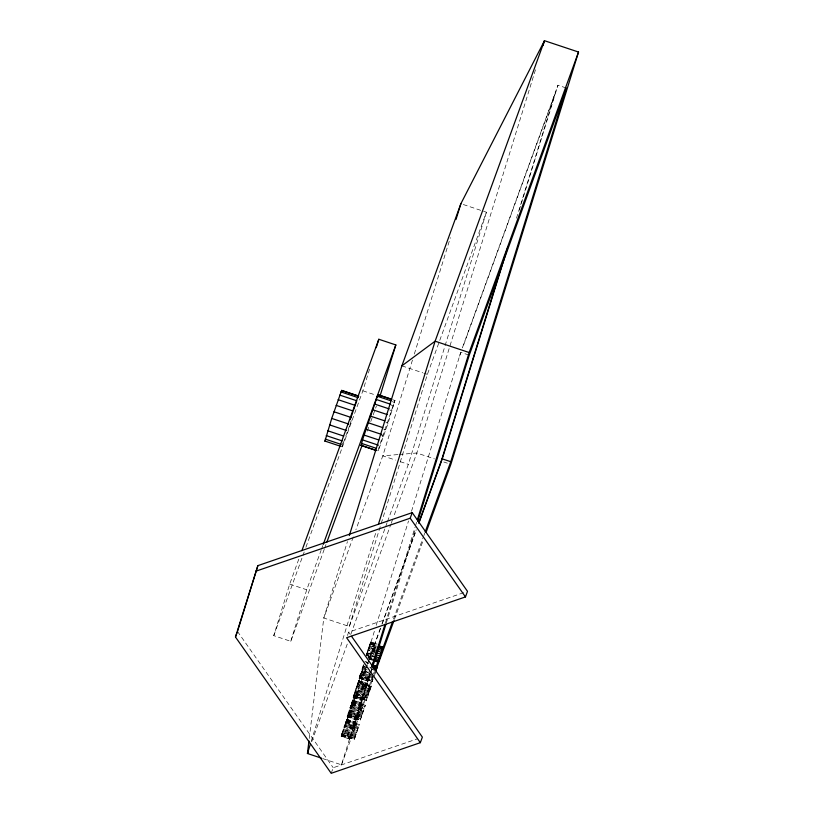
<?xml version="1.0" encoding="UTF-8"?>
<svg xmlns="http://www.w3.org/2000/svg" width="814" height="814" viewBox="0 0 814 814"><rect width="100%" height="100%" fill="white"/><g stroke="black" fill="none" stroke-linecap="round" stroke-linejoin="round"><path stroke-width="0.61" stroke-dasharray="4.07 3.05" d="M309.259 738.43L323.789 617.989L347.436 541.615M344.017 727.217L346.876 719.271L355.382 722.11L349.705 739.092L341.188 736.253L341.87 733.923L354.639 738.166L354.314 739.438L341.626 734.788M358.058 728.774L345.289 724.521L346.52 720.339L359.279 724.592L354.314 739.438M364.011 708.506L351.241 704.252L352.411 701.129L365.262 705.27L362.759 712.148L350 707.895L352.757 700.071L361.365 702.777L359.279 709.676L355.687 719.759L347.171 716.931L347.853 714.59L360.622 718.843L360.297 720.105L347.537 715.852L348.25 713.298L361.009 717.551L360.622 718.843M358.567 727.156L345.808 722.903L346.876 719.271M360.297 720.105L364.947 706.532L352.177 702.279L352.411 701.129M370.909 686.67L358.14 682.417L358.486 681.694L371.255 685.937L370.512 687.728L357.743 683.485L358.842 680.616L367.358 683.455L364.53 692.561L361.67 700.437L353.164 697.598L355.342 690.506L368.101 694.759L366.28 700.783L353.52 696.53L354.232 693.976L367.002 698.229M363.441 711.294L350.681 707.04L352.859 699.948M358.486 681.694L357.773 684.248L370.533 688.502L366.28 700.783M359.147 678.276L359.829 675.935L372.588 680.189L372.263 681.45L373.524 678.215L360.765 673.961L359.147 678.276L367.653 681.104L369.78 675.417L370.523 673.239L362.006 670.4L364.011 664.224M372.354 681.338L359.503 677.207L360.215 674.643L372.985 678.896L372.588 680.189M370.533 688.502L370.93 687.209L358.16 682.956L358.842 680.616M349.705 739.092L369.963 673.351M375.539 647.527L369.739 645.594L370.451 643.04L376.261 644.973M375.03 649.145L369.23 647.222L370.818 641.971L377.197 644.088M355.687 719.759L361.365 702.777M361.67 700.437L367.358 683.455M367.653 681.104L370.472 671.998L361.965 669.159L361.233 671.377L369.739 674.216M364.947 706.532L365.262 705.27M370.93 687.209L371.255 685.937M341.799 446.683L343.274 441.28M379.192 446.723L378.174 451.149L388.115 423.127L394.943 400.335L379.528 445.563M354.639 738.166L359.279 724.592M324.237 549.348L290.771 641.32L273.748 635.642L289.703 584.106L298.84 559.025M305.911 547.262L362.861 390.801L369.546 369.23M290.771 641.32L306.725 589.774L321.072 550.366M412.454 360.083L382.804 455.85L355.901 529.761M414.336 354.019L450.366 237.657M311.202 741.361L376.16 531.573M353.296 536.914L323.789 617.989L349.318 626.495L380.85 524.664M381.227 523.453L427.391 374.359L486.406 212.22L460.877 203.714M387.505 521.581L408.333 464.346L486.406 212.22M535.47 69.8L416.809 453.001L393.376 517.389M373.077 675.152L353.541 728.805L345.034 725.976L363.878 665.14M366.819 655.616L374.755 630.005M376.21 625.284L408.526 520.95M411.518 511.284L460.734 352.32L469.251 355.158M322.7 758.577L341.483 764.824L369.648 673.88M385.419 622.944L415.079 527.146M415.455 525.936L416.585 522.293M353.541 728.805L370.451 674.216M370.828 673.005L372.324 668.152M386.223 623.27L415.527 528.642M516.473 218.223L554.731 94.658L462.576 347.863M519.261 210.175L557.956 85.226L565.404 87.709M366.198 655.321L366.717 653.693L373.677 656.013M358.028 683.546L357.265 685.866L370.024 690.119M350.04 709.055L352.045 702.869M350.519 736.161L355.382 722.11M361.009 717.551L362.759 712.148M368.101 694.759L368.752 692.816L355.983 688.491L354.558 692.816L363.075 695.655M371.255 671.021L371.937 668.915M359.239 708.475L350.732 705.636L350 707.814L349.257 710.032L357.773 712.871M353.256 727.797L344.749 724.969L344.007 727.146L343.274 729.364L351.79 732.193M344.057 728.388L344.79 726.169L353.296 728.998M350.01 424.399L351.485 419.953M366.565 655.239L367.989 650.996L376.506 653.917M361.965 669.24L362.698 666.992L365.893 668.05M355.983 688.573L356.715 686.314L365.232 689.153M374.735 673.493L375.376 671.591M374.125 676.475L375.417 672.639L373.097 671.865M368.752 692.816L370.512 687.728M349.633 425.508L341.921 446.866M363.39 664.997L362.617 667.338L366.097 668.498M368.498 679.059L359.992 676.231L361.365 672.232L371.805 675.712M362.515 698.392L354.009 695.553L355.382 691.554L368.142 695.807M356.532 717.714L348.026 714.875L349.389 710.876L362.159 715.13M366.229 656.084L366.748 654.639L373.707 656.959M347.171 716.931L348.789 712.616L361.558 716.869M346.52 720.339L345.258 723.585L358.028 727.838M341.188 736.253L342.806 731.939L355.576 736.192M273.748 635.642L302.442 556.817M302.869 555.626L304.171 552.045M321.51 549.165L322.812 545.584M324.674 548.158L325.976 544.576M367.277 431.115L369.017 426.333M370.757 421.55L376.404 406.033M349.318 626.495L387.067 522.771M347.436 635.51L348.646 632.173L465.099 592.175M311.782 741.564L347.802 642.592M350.844 634.248L390.771 524.552M391.208 523.351L392.938 518.589M462.474 347.558L557.956 85.226M459.534 356.227L460.836 352.645M346.245 722.069L368.844 659.961M369.281 658.77L381.451 625.325M381.888 624.135L416.229 529.782M345.034 725.976L367.165 665.16M367.602 663.97L368.905 660.388M369.342 659.198L380.626 628.194M382.356 623.422L416.208 530.423M331.196 773.3L333.221 767.734L417.602 738.756M373.504 673.961L374.379 671.57M393.467 619.108L423.422 536.833M423.85 535.643L424.725 533.251M341.483 764.824L372.731 678.978M394.434 619.352L423.077 540.659M370.818 641.971L369.719 644.83L376.679 647.15M353.164 697.598L354.772 693.294L367.541 697.537M341.544 735.184L342.287 733.394M370.451 643.04L370.116 643.762L375.915 645.695M359.595 677.095L359.849 676.485L372.608 680.728M347.537 715.852L347.873 715.13L360.643 719.383M397.914 454.578L382.804 455.85L395.563 460.103M399.175 454.477L416.809 453.001L434.422 458.872M401.862 365.852L422.751 372.812M423.911 373.199L427.391 374.359M392.796 399.776L395.065 400.529M362.861 390.801L375.346 394.963M392.328 401.678L394.597 402.431M391.32 405.168L393.589 405.932M389.825 410.022L392.094 410.775M385.846 422.364L388.115 423.127M383.618 429.029L385.887 429.792M381.44 435.419L383.709 436.182M443.813 461.996L447.334 463.166M400.213 461.65L408.333 464.346M289.703 584.106L306.725 589.774M370.716 642.093L377.096 644.22M370.726 642.419L376.037 644.189M370.421 642.795L376.801 644.922M370.37 643.152L376.17 645.085M370.38 643.426L376.831 645.543M376.353 646.143L369.963 644.016L369.2 646.275L375 648.209M370.136 644.301L375.936 646.235M375.753 647.802L369.373 645.675L368.6 648.015L375.559 650.335M377.92 649.582L369.414 646.754L368.63 649.063L375.6 651.383M375.071 649.786L368.691 647.659L367.948 649.918L374.918 652.238M377.238 651.688L368.732 648.86L367.256 653.255L373.636 655.382M376.465 652.675L367.948 649.837L367.216 652.055L375.722 654.894M374.277 654.171L367.307 651.851L366.534 654.161L375.04 657M367.348 652.899L374.308 655.219M367.633 655.596L372.954 657.366M367.358 655.708L372.008 657.254M368.07 656.725L372.334 658.15M368.132 657.386L372.771 658.933M368.101 657.61L372.354 659.025M368.152 657.926L372.792 659.472M369.047 658.638L372.527 659.798M369.057 658.923L372.537 660.083M368.966 659.035L372.446 660.195M364.825 661.294L366.961 662.006M365.801 662.097L367.928 662.81M366.565 662.83L368.691 663.542M369.77 667.124L371.896 667.836M370.177 667.928L372.497 668.701M363.431 666.076L365.557 666.788M366.727 667.704L363.248 666.544L362.647 668.386L367.287 669.932M371.367 669.25L374.847 670.41M362.739 668.182L365.934 669.25M367.806 672.262L362.006 670.329L361.274 672.578L369.78 675.417M372.934 675.05L361.324 671.184L360.551 673.493L369.057 676.322M373.494 677.279L360.724 673.025L359.961 675.345L373.005 679.67M360.582 674.562L369.098 677.401M359.513 676.831L372.344 681.064M359.534 677.452L368.05 680.28M359.239 677.828L367.745 680.657M359.249 678.143L367.755 680.982M358.74 680.748L367.256 683.587M358.75 681.074L367.267 683.902M358.455 681.45L366.961 684.279M358.394 681.806L371.164 686.06M366.982 684.9L358.475 682.071L371.174 686.334M366.504 685.5L357.997 682.671L357.224 684.93L369.994 689.183M365.913 687.158L357.407 684.33L356.624 686.67L369.393 690.913M365.954 688.237L357.438 685.398L356.664 687.718L369.424 691.961M365.272 690.343L356.756 687.515L356.023 689.733L364.53 692.561M368.783 693.904L356.023 689.651L355.291 691.91L363.797 694.739M355.25 690.71L363.756 693.538M354.741 692.348L367.511 696.601M354.599 693.894L363.105 696.723M353.978 694.678L367.022 698.992M353.846 695.268L366.605 699.521M366.626 700.06L353.856 695.807L353.612 696.418L366.371 700.671M353.53 696.153L366.361 700.386M353.551 696.774L362.057 699.613M353.256 697.15L361.762 699.989M353.266 697.476L361.772 700.305M352.757 700.071L361.263 702.909M352.767 700.396L361.284 703.235M352.472 700.773L360.978 703.611M352.421 701.414L365.191 705.667M352.157 701.739L364.926 705.992M352.014 701.994L360.521 704.832M351.76 702.808L364.53 707.061M351.79 703.571L364.55 707.824M351.424 703.652L359.93 706.491M351.455 704.731L359.971 707.559M351.272 705.199L364.041 709.452M350.641 705.992L363.41 710.246M350.773 706.837L359.279 709.676M350 707.814L358.506 710.653M362.8 713.227L350.04 708.984L349.298 711.233L357.814 714.071M362.118 714.082L349.359 709.839L348.575 712.148L357.092 714.977M361.528 715.933L348.758 711.68L347.995 714L356.501 716.839M348.616 713.217L357.122 716.055M348.27 714.071L361.04 718.314M347.547 715.475L360.378 719.718M347.619 715.74L360.388 719.993M347.568 716.096L356.074 718.935M347.263 716.473L355.779 719.311M347.273 716.798L355.789 719.637M346.774 719.403L355.28 722.242M346.784 719.718L355.291 722.557M346.479 720.105L354.996 722.934M346.428 720.461L359.188 724.704M346.438 720.736L359.198 724.989M346.174 721.072L358.943 725.315M346.031 721.326L354.538 724.155M346.194 721.611L358.954 725.864M345.777 722.13L358.536 726.383M345.431 722.985L353.948 725.813M353.978 726.892L345.472 724.053L344.698 726.363L357.458 730.616M344.658 725.315L357.427 729.568M344.007 727.146L356.776 731.471M356.817 732.559L344.047 728.306L343.315 730.565L351.831 733.394M356.135 733.414L343.376 729.161L342.592 731.471L351.099 734.309M356.176 734.462L343.406 730.209L342.633 732.549L351.139 735.378M355.535 735.256L342.775 731.003L342.012 733.333L355.057 737.647M355.026 736.874L342.267 732.631L341.565 734.808L354.395 739.041M342.043 734.208L350.549 737.036M341.89 734.462L354.66 738.715M341.636 735.073L354.405 739.326M341.585 735.429L350.091 738.257M341.28 735.805L349.796 738.634M341.29 736.121L349.806 738.959M348.646 632.173L350.112 634.248M237.495 631.44L333.221 767.734"/><path stroke-width="1.22" d="M308.954 740.944L307.448 753.489L321.53 758.18M376.007 670.797L377.238 666.615L372.598 665.069M373.606 660.581L378.256 662.128L383.221 647.293L378.581 645.746M378.256 662.128L383.221 647.293M324.898 441.198L331.725 418.416L341.666 390.394L358.689 396.062L357.997 397.608L340.985 391.931M341.32 392.49L341.666 390.394M375.905 450.396L361.151 445.482L362.515 439.886L377.92 394.668L391.544 399.206M377.574 396.764L377.92 394.668M372.965 665.577L373.341 664.132L372.497 666.178M378.51 647.73L379.324 644.8L373.636 661.782L374.491 659.737M235.47 637.006L257.875 565.638L412.22 512.637L467.501 591.351L465.476 596.916L346.622 637.728L420.329 742.683L331.196 773.3L235.47 637.006L237.098 632.549M237.495 631.44L257.875 565.638M376.221 347.659L378.825 339.265L395.838 344.933L379.884 396.469M349.318 535.561L401.862 365.852L460.877 203.714L544.485 40.7L578.53 52.035L450.854 464.336L426.119 532.305M456.003 219.475L460.877 203.714M310.449 743.793L307.448 753.489L308.313 751.108M378.418 524.297L435.114 341.188L544.485 40.7L542.979 45.553M371.896 666.605L385.042 624.165M417.338 519.871L469.159 352.523L578.53 52.035M372.212 666.106L374.46 658.852M373.077 665.72L385.846 624.48M417.786 521.357L469.251 355.158L566.463 88.054L450.763 461.711L425.152 532.061M504.843 255.779L441.442 460.51L418.844 522.619M418.813 523.26L442.246 458.872L507.987 246.571M350.234 419.637L352.788 412.098M376.506 653.917L375.081 658.078M377.238 666.615L375.976 669.851L373.657 669.088M355.545 404.212L356.786 400.773L339.764 395.105M301.882 550.671L378.825 339.265M323.25 544.393L395.838 344.933M326.852 542.185L362.057 445.441M255.85 571.204L410.195 518.203L412.22 512.637M376.109 666.798L392.602 621.489M375.773 670.624L393.996 620.543M420.329 742.683L422.364 737.128L351.567 636.324M361.151 445.482L361.843 443.935M401.862 365.852L435.114 341.188L469.159 352.523M378.042 394.861L391.656 399.389M377.238 396.214L390.852 400.753M376.027 399.389L390.771 404.293M341.788 390.578L357.672 395.869M374.369 403.968L389.123 408.872M372.385 409.646L387.138 414.55M338.115 399.684L355.138 405.352L353.154 411.029L336.131 405.362M370.207 416.025L384.961 420.94M367.989 422.69L382.733 427.604M333.954 411.752L350.976 417.419M365.862 429.182L381.756 434.473M331.725 418.416L348.748 424.084M442.246 458.872L450.763 461.711M364 435.042L378.754 439.957M329.609 424.898L346.632 430.565M362.515 439.886L378.398 445.177M327.747 430.769L343.63 436.06M361.497 443.386L376.251 448.3M361.04 445.289L376.923 450.58M326.251 435.612L342.145 440.903M325.244 439.102L341.127 444.393M324.786 441.015L340.669 446.306M378.49 645.858L383.129 647.405M378.5 646.133L383.14 647.679M378.235 646.469L382.875 648.015M377.838 647.537L382.478 649.084M377.32 648.982L381.959 650.528M376.719 650.722L381.359 652.268M376.078 652.625L380.718 654.171M375.437 654.558L380.077 656.104M374.837 656.399L379.477 657.946M374.328 658.027L378.968 659.574M373.931 659.32L378.571 660.866M373.687 660.185L378.337 661.731M373.697 660.469L378.337 662.016M372.507 665.18L377.147 666.727M372.517 665.465L377.157 667.012M372.252 665.791L376.892 667.338M371.856 666.859L376.495 668.406M410.195 518.203L465.476 596.916"/></g></svg>
